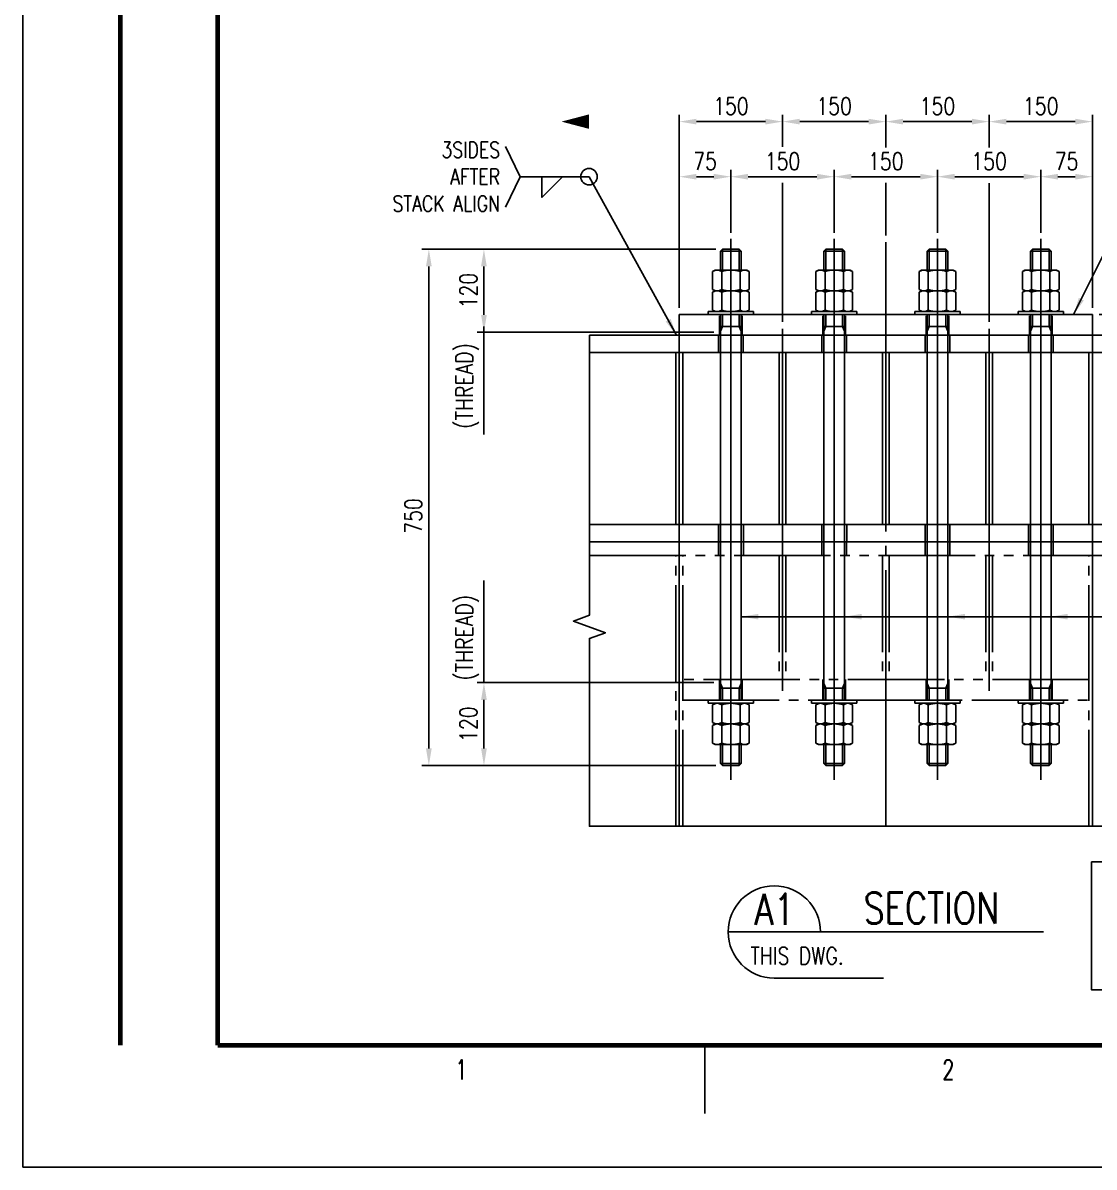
# Model space of a CAD drawing. Header units: millimetres. Extents: x 0 to 134087, y -49114 to 20834.
# Drawn here: x 37506 to 41396, y -29779 to -25625 of the extents above; entities that cross this region are included whole.
import ezdxf
from ezdxf.enums import TextEntityAlignment as Align

# ---------------------------------------------------------------- set-up
doc = ezdxf.new("R2010")
doc.units = ezdxf.units.MM
doc.header["$LTSCALE"] = 35
for name, pattern in [('JNK-CENTER', [34, 30, -1.5, 1, -1.5]), ('JNK-HIDDEN', [3, 2, -1]), ('JNK-PHANTOM', [15, 10, -1, 1, -1, 1, -1])]:
    doc.linetypes.add(name, pattern=pattern)
for name, color, linetype in [('CEN-R', 1, 'JNK-CENTER'), ('CON-C', 4, 'Continuous'), ('CON-G', 3, 'Continuous'), ('CON-W', 7, 'Continuous'), ('CON-Y', 2, 'Continuous'), ('Dim-W', 7, 'Continuous'), ('HID-Y', 2, 'JNK-HIDDEN'), ('HL', 7, 'Continuous'), ('PHA-M', 6, 'JNK-PHANTOM'), ('STL-OBJT', 7, 'Continuous'), ('TXT-Y', 2, 'Continuous'), ('TXTT-C', 4, 'Continuous')]:
    doc.layers.add(name, color=color, linetype=linetype)
doc.styles.add('ROMANS', font='ROMANS.shx', dxfattribs={"width": 0.8})
doc.styles.add('SIMPLEX', font='simplex.shx', dxfattribs={"width": 0.8})
doc.dimstyles.new('DIM25', dxfattribs={"dimscale": 25, "dimtxt": 2.5, "dimasz": 2.5, "dimexe": 1, "dimexo": 1, "dimgap": 1, "dimtad": 1, "dimdec": 1, "dimdsep": 46, "dimtxsty": 'SIMPLEX', "dimcen": 0, "dimclrt": 2, "dimazin": 2, "dimtfac": 1, "dimtdec": 1, "dimtix": 1, "dimtmove": 2, "dimatfit": 0, "dimfxl": 0.18, "dimtolj": 1, "dimtzin": 0, "dimarcsym": 0})
doc.dimstyles.new('DIM25x2.5', dxfattribs={"dimscale": 25, "dimtxt": 2.5, "dimasz": 2.5, "dimexe": 1, "dimexo": 1, "dimgap": 1, "dimtad": 1, "dimdec": 1, "dimlfac": 0.4, "dimdsep": 46, "dimtxsty": 'SIMPLEX', "dimcen": 0, "dimclrt": 2, "dimazin": 2, "dimtfac": 1, "dimtdec": 1, "dimtix": 1, "dimtmove": 2, "dimatfit": 0, "dimfxl": 0.18, "dimtolj": 1, "dimtzin": 0, "dimarcsym": 0})

# ---------------------------------------------------------------- blocks, each defined once
blk = doc.blocks.new('TITLE')
at = {"color": 7}
for p, q in [((0, 0), (0, 594.85)), ((99.02, 17.68), (99.02, 7.78)), ((841, 0), (0, 0))]:
    blk.add_line(p, q, dxfattribs=at)
at = {"color": 7, "const_width": 0.707}
for points in [[(14.15, 577.17), (14.15, 17.68)], [(28.29, 17.68), (28.29, 577.52)], [(28.29, 17.68), (823.67, 17.68)]]:
    blk.add_lwpolyline(points, dxfattribs=at)
at = {"color": 7, "style": 'ROMANS', "width": 0.7}
for s, p in [('1', (63.66, 14.15)), ('2', (134.39, 14.15))]:
    blk.add_text(s, height=2.83, dxfattribs=at).set_placement(p, align=Align.MIDDLE)
blk = doc.blocks.new('A$C5F2C30E5')
at = {"layer": 'CEN-R'}
blk.add_line((33, 767.5), (33, -18.2), dxfattribs=at)
at = {"layer": 'CON-G'}
for p, q in [((18, 749.5), (21, 752.5)), ((18, 749.5), (18, 722)), ((21, 752.5), (45, 752.5)), ((45, 752.5), (48, 749.5)), ((48, 722), (48, 749.5)), ((10, 722), (6.4, 719.9)), ((6.4, 719.9), (6.4, 694.1)), ((56, 722), (10, 722)), ((19.7, 719.9), (19.7, 694.1)), ((46.3, 719.9), (46.3, 694.1)), ((59.6, 719.9), (56, 722)), ((59.6, 719.9), (59.6, 694.1)), ((10, 692), (6.4, 694.1)), ((10, 692), (6.4, 689.9)), ((6.4, 689.9), (6.4, 664.1)), ((56, 692), (10, 692)), ((56, 692), (10, 692)), ((19.7, 689.9), (19.7, 664.1)), ((46.3, 689.9), (46.3, 664.1)), ((59.6, 694.1), (56, 692)), ((59.6, 689.9), (56, 692)), ((59.6, 689.9), (59.6, 664.1)), ((0, 662), (66, 662)), ((0, 657.5), (0, 662)), ((66, 657.5), (0, 657.5)), ((10, 662), (6.4, 664.1)), ((56, 662), (10, 662)), ((18, 97.5), (18, 657.5)), ((48, 657.5), (48, 97.5)), ((59.6, 664.1), (56, 662)), ((66, 662), (66, 657.5)), ((66, 97.5), (0, 97.5)), ((0, 97.5), (0, 93)), ((0, 93), (66, 93)), ((10, 93), (6.4, 90.9)), ((6.4, 65.1), (6.4, 90.9)), ((56, 93), (10, 93)), ((19.7, 65.1), (19.7, 90.9)), ((46.3, 65.1), (46.3, 90.9)), ((59.6, 90.9), (56, 93)), ((59.6, 65.1), (59.6, 90.9)), ((66, 93), (66, 97.5)), ((10, 63), (6.4, 65.1)), ((10, 63), (6.4, 60.9)), ((6.4, 35.1), (6.4, 60.9)), ((56, 63), (10, 63)), ((56, 63), (10, 63)), ((19.7, 35.1), (19.7, 60.9)), ((46.3, 35.1), (46.3, 60.9)), ((59.6, 65.1), (56, 63)), ((59.6, 60.9), (56, 63)), ((59.6, 35.1), (59.6, 60.9)), ((10, 33), (6.4, 35.1)), ((59.6, 35.1), (56, 33)), ((56, 33), (10, 33)), ((18, 5.5), (18, 33)), ((48, 33), (48, 5.5)), ((18, 5.5), (21, 2.5)), ((21, 2.5), (45, 2.5)), ((45, 2.5), (48, 5.5))]:
    blk.add_line(p, q, dxfattribs=at)
for centre, radius, start, end in [((13.1, 710.3), 11.7, 55.591, 124.409), ((33.3, 676), 46, 90.4002, 107.1986), ((32.7, 676), 46, 72.8014, 89.5998), ((52.9, 710.3), 11.7, 55.591, 124.409), ((13.1, 703.7), 11.7, 235.591, 304.409), ((13.1, 680.3), 11.7, 55.591, 124.409), ((33.3, 738), 46, 252.8014, 269.5998), ((33.3, 646), 46, 90.4002, 107.1986), ((32.7, 738), 46, 270.4002, 287.1986), ((32.7, 646), 46, 72.8014, 89.5998), ((52.9, 703.7), 11.7, 235.591, 304.409), ((52.9, 680.3), 11.7, 55.591, 124.409), ((13.1, 673.7), 11.7, 235.591, 304.409), ((33.3, 708), 46, 252.8014, 269.5998), ((32.7, 708), 46, 270.4002, 287.1986), ((52.9, 673.7), 11.7, 235.591, 304.409), ((13.1, 81.3), 11.7, 55.591, 124.409), ((33.3, 47), 46, 90.4002, 107.1986), ((32.7, 47), 46, 72.8014, 89.5998), ((52.9, 81.3), 11.7, 55.591, 124.409), ((13.1, 74.7), 11.7, 235.591, 304.409), ((13.1, 51.3), 11.7, 55.591, 124.409), ((33.3, 109), 46, 252.8014, 269.5998), ((33.3, 17), 46, 90.4002, 107.1986), ((32.7, 109), 46, 270.4002, 287.1986), ((32.7, 17), 46, 72.8014, 89.5998), ((52.9, 74.7), 11.7, 235.591, 304.409), ((52.9, 51.3), 11.7, 55.591, 124.409), ((13.1, 44.7), 11.7, 235.591, 304.409), ((33.3, 79), 46, 252.8014, 269.5998), ((32.7, 79), 46, 270.4002, 287.1986), ((52.9, 44.7), 11.7, 235.591, 304.409)]:
    blk.add_arc(centre, radius, start, end, dxfattribs=at)
at = {"layer": 'CON-Y'}
for p, q in [((48, 749.5), (18, 749.5)), ((21, 722), (21, 752.5)), ((45, 722), (45, 752.5)), ((21, 640), (21, 657.5)), ((45, 640), (45, 657.5)), ((18, 633.4), (21, 640)), ((48, 640), (18, 640)), ((48, 633.4), (45, 640)), ((18, 121.6), (21, 115)), ((48, 121.6), (45, 115)), ((48, 115), (18, 115)), ((21, 115), (21, 97.5)), ((45, 115), (45, 97.5)), ((21, 33), (21, 2.5)), ((45, 33), (45, 2.5)), ((48, 5.5), (18, 5.5))]:
    blk.add_line(p, q, dxfattribs=at)
blk = doc.blocks.new('SECTITLE')
at = {"layer": 'CON-G'}
for p, q in [((-1.7, 0), (44.1, 0)), ((5, -6.7), (20.86, -6.7))]:
    blk.add_line(p, q, dxfattribs=at)
blk.add_arc((5, 0), 6.7, 0, 270, dxfattribs=at)
at = {"layer": 'CON-C', "style": 'SIMPLEX', "width": 0.8}
for tag, p in [('A', (5.06, 1.04)), ('ELEVATION', (27.83, 1.22))]:
    blk.add_attdef(tag, text='', height=4.5, dxfattribs=at).set_placement(p, align=Align.CENTER)
at = {"layer": 'CON-Y', "style": 'SIMPLEX', "width": 0.8}
blk.add_attdef('SCALE', text='', height=2.5, dxfattribs=at).set_placement((44.9, -3.72), align=Align.RIGHT)
blk.add_attdef('H0000-0000', (1.54, -4.72), '', height=2.5, dxfattribs=at)
blk = doc.blocks.new('*D1214')
at = {"layer": 'DEFPOINTS', "color": 0, "transparency": 16777216}
for p in [(40046.9, -26446.8), (39180.3, -26748), (40039.4, -26748)]:
    blk.add_point(p, dxfattribs=at)
at = {"layer": 'Dim-W', "color": 0, "lineweight": -2, "transparency": 16777216}
for p, q in [((40021.9, -26446.8), (39155.3, -26446.8)), ((39180.3, -26509.3), (39180.3, -26685.5)), ((40014.4, -26748), (39155.3, -26748))]:
    blk.add_line(p, q, dxfattribs=at)
at = {"layer": 'Dim-W', "color": 0, "transparency": 16777216}
for points in [[(39169.9, -26509.3), (39190.7, -26509.3), (39180.3, -26446.8)], [(39169.9, -26685.5), (39190.7, -26685.5), (39180.3, -26748)]]:
    blk.add_solid(points, dxfattribs=at)
at = {"layer": 'Dim-W', "color": 2, "transparency": 16777216, "insert": (39124, -26597.4), "char_height": 62.5, "attachment_point": 5, "rotation": 90, "style": 'SIMPLEX'}
blk.add_mtext('\\A1;120', dxfattribs=at)
blk = doc.blocks.new('*D1215')
at = {"layer": 'DEFPOINTS', "color": 0, "transparency": 16777216}
for p in [(40039.4, -28020.5), (39180.3, -28321.8), (40046.9, -28321.8)]:
    blk.add_point(p, dxfattribs=at)
at = {"layer": 'Dim-W', "color": 0, "lineweight": -2, "transparency": 16777216}
for p, q in [((40014.4, -28020.5), (39155.3, -28020.5)), ((39180.3, -28083), (39180.3, -28259.3)), ((40021.9, -28321.8), (39155.3, -28321.8))]:
    blk.add_line(p, q, dxfattribs=at)
at = {"layer": 'Dim-W', "color": 0, "transparency": 16777216}
for points in [[(39169.9, -28083), (39190.7, -28083), (39180.3, -28020.5)], [(39169.9, -28259.3), (39190.7, -28259.3), (39180.3, -28321.8)]]:
    blk.add_solid(points, dxfattribs=at)
at = {"layer": 'Dim-W', "color": 2, "transparency": 16777216, "insert": (39124, -28171.2), "char_height": 62.5, "attachment_point": 5, "rotation": 90, "style": 'SIMPLEX'}
blk.add_mtext('\\A1;120', dxfattribs=at)
blk = doc.blocks.new('*D1216')
at = {"layer": 'DEFPOINTS', "color": 0, "transparency": 16777216}
for p in [(40046.9, -26446.8), (38980.3, -28321.8), (40046.9, -28321.8)]:
    blk.add_point(p, dxfattribs=at)
at = {"layer": 'Dim-W', "color": 0, "lineweight": -2, "transparency": 16777216}
for p, q in [((40021.9, -26446.8), (38955.3, -26446.8)), ((38980.3, -26509.3), (38980.3, -28259.3)), ((40021.9, -28321.8), (38955.3, -28321.8))]:
    blk.add_line(p, q, dxfattribs=at)
at = {"layer": 'Dim-W', "color": 0, "transparency": 16777216}
for points in [[(38969.9, -26509.3), (38990.7, -26509.3), (38980.3, -26446.8)], [(38969.9, -28259.3), (38990.7, -28259.3), (38980.3, -28321.8)]]:
    blk.add_solid(points, dxfattribs=at)
at = {"layer": 'Dim-W', "color": 2, "transparency": 16777216, "insert": (38924, -27415.5), "char_height": 62.5, "attachment_point": 5, "rotation": 90, "style": 'SIMPLEX'}
blk.add_mtext('\\A1;750', dxfattribs=at)
blk = doc.blocks.new('*D1217')
at = {"layer": 'DEFPOINTS', "color": 0, "transparency": 16777216}
for p in [(40076.9, -26183.8), (40076.9, -26412.3), (39889.4, -26684.3)]:
    blk.add_point(p, dxfattribs=at)
at = {"layer": 'Dim-W', "color": 0, "lineweight": -2, "transparency": 16777216}
for p, q in [((39889.4, -26659.3), (39889.4, -26158.8)), ((40076.9, -26387.3), (40076.9, -26158.8)), ((39951.9, -26183.8), (40014.4, -26183.8))]:
    blk.add_line(p, q, dxfattribs=at)
at = {"layer": 'Dim-W', "color": 0, "transparency": 16777216}
for points in [[(39951.9, -26173.4), (39951.9, -26194.2), (39889.4, -26183.8)], [(40014.4, -26173.4), (40014.4, -26194.2), (40076.9, -26183.8)]]:
    blk.add_solid(points, dxfattribs=at)
at = {"layer": 'Dim-W', "color": 2, "transparency": 16777216, "insert": (39983.1, -26127.6), "char_height": 62.5, "attachment_point": 5, "style": 'SIMPLEX'}
blk.add_mtext('\\A1;75', dxfattribs=at)
blk = doc.blocks.new('*D1218')
at = {"layer": 'DEFPOINTS', "color": 0, "transparency": 16777216}
for p in [(40076.9, -26183.8), (40451.9, -26183.8), (40451.9, -26412.3)]:
    blk.add_point(p, dxfattribs=at)
at = {"layer": 'Dim-W', "color": 0, "lineweight": -2, "transparency": 16777216}
for p, q in [((40451.9, -26387.3), (40451.9, -26158.8)), ((40139.4, -26183.8), (40389.4, -26183.8))]:
    blk.add_line(p, q, dxfattribs=at)
at = {"layer": 'Dim-W', "color": 0, "transparency": 16777216}
for points in [[(40139.4, -26173.4), (40139.4, -26194.2), (40076.9, -26183.8)], [(40389.4, -26173.4), (40389.4, -26194.2), (40451.9, -26183.8)]]:
    blk.add_solid(points, dxfattribs=at)
at = {"layer": 'Dim-W', "color": 2, "transparency": 16777216, "insert": (40264.4, -26127.6), "char_height": 62.5, "attachment_point": 5, "style": 'SIMPLEX'}
blk.add_mtext('\\A1;150', dxfattribs=at)
blk = doc.blocks.new('*D1219')
at = {"layer": 'DEFPOINTS', "color": 0, "transparency": 16777216}
for p in [(40451.9, -26183.8), (40826.9, -26183.8), (40826.9, -26412.3)]:
    blk.add_point(p, dxfattribs=at)
at = {"layer": 'Dim-W', "color": 0, "lineweight": -2, "transparency": 16777216}
for p, q in [((40826.9, -26387.3), (40826.9, -26158.8)), ((40514.4, -26183.8), (40764.4, -26183.8))]:
    blk.add_line(p, q, dxfattribs=at)
at = {"layer": 'Dim-W', "color": 0, "transparency": 16777216}
for points in [[(40514.4, -26173.4), (40514.4, -26194.2), (40451.9, -26183.8)], [(40764.4, -26173.4), (40764.4, -26194.2), (40826.9, -26183.8)]]:
    blk.add_solid(points, dxfattribs=at)
at = {"layer": 'Dim-W', "color": 2, "transparency": 16777216, "insert": (40639.4, -26127.6), "char_height": 62.5, "attachment_point": 5, "style": 'SIMPLEX'}
blk.add_mtext('\\A1;150', dxfattribs=at)
blk = doc.blocks.new('*D1220')
at = {"layer": 'DEFPOINTS', "color": 0, "transparency": 16777216}
for p in [(40826.9, -26183.8), (41201.9, -26183.8), (41201.9, -26412.3)]:
    blk.add_point(p, dxfattribs=at)
at = {"layer": 'Dim-W', "color": 0, "lineweight": -2, "transparency": 16777216}
for p, q in [((41201.9, -26387.3), (41201.9, -26158.8)), ((40889.4, -26183.8), (41139.4, -26183.8))]:
    blk.add_line(p, q, dxfattribs=at)
at = {"layer": 'Dim-W', "color": 0, "transparency": 16777216}
for points in [[(40889.4, -26173.4), (40889.4, -26194.2), (40826.9, -26183.8)], [(41139.4, -26173.4), (41139.4, -26194.2), (41201.9, -26183.8)]]:
    blk.add_solid(points, dxfattribs=at)
at = {"layer": 'Dim-W', "color": 2, "transparency": 16777216, "insert": (41014.4, -26127.6), "char_height": 62.5, "attachment_point": 5, "style": 'SIMPLEX'}
blk.add_mtext('\\A1;150', dxfattribs=at)
blk = doc.blocks.new('*D1221')
at = {"layer": 'DEFPOINTS', "color": 0, "transparency": 16777216}
for p in [(41201.9, -26183.8), (41389.4, -26183.8), (41389.4, -26684.3)]:
    blk.add_point(p, dxfattribs=at)
at = {"layer": 'Dim-W', "color": 0, "lineweight": -2, "transparency": 16777216}
for p, q in [((41389.4, -26659.3), (41389.4, -26158.8)), ((41264.4, -26183.8), (41326.9, -26183.8))]:
    blk.add_line(p, q, dxfattribs=at)
at = {"layer": 'Dim-W', "color": 0, "transparency": 16777216}
for points in [[(41264.4, -26173.4), (41264.4, -26194.2), (41201.9, -26183.8)], [(41326.9, -26173.4), (41326.9, -26194.2), (41389.4, -26183.8)]]:
    blk.add_solid(points, dxfattribs=at)
at = {"layer": 'Dim-W', "color": 2, "transparency": 16777216, "insert": (41295.6, -26127.6), "char_height": 62.5, "attachment_point": 5, "style": 'SIMPLEX'}
blk.add_mtext('\\A1;75', dxfattribs=at)
blk = doc.blocks.new('*D1235')
at = {"layer": 'DEFPOINTS', "color": 0, "transparency": 16777216}
for p in [(40264.4, -25983.8), (39889.4, -26684.3), (40264.4, -26735.4)]:
    blk.add_point(p, dxfattribs=at)
at = {"layer": 'Dim-W', "color": 0, "lineweight": -2, "transparency": 16777216}
for p, q in [((39889.4, -26659.3), (39889.4, -25958.8)), ((40264.4, -26075.8), (40264.4, -25958.8)), ((39951.9, -25983.8), (40201.9, -25983.8)), ((40264.4, -26710.4), (40264.4, -26205.7))]:
    blk.add_line(p, q, dxfattribs=at)
at = {"layer": 'Dim-W', "color": 0, "transparency": 16777216}
for points in [[(39951.9, -25973.4), (39951.9, -25994.2), (39889.4, -25983.8)], [(40201.9, -25973.4), (40201.9, -25994.2), (40264.4, -25983.8)]]:
    blk.add_solid(points, dxfattribs=at)
at = {"layer": 'Dim-W', "color": 2, "transparency": 16777216, "insert": (40076.9, -25927.6), "char_height": 62.5, "attachment_point": 5, "style": 'SIMPLEX'}
blk.add_mtext('\\A1;150', dxfattribs=at)
blk = doc.blocks.new('*D1236')
at = {"layer": 'DEFPOINTS', "color": 0, "transparency": 16777216}
for p in [(40264.4, -25983.8), (40639.4, -25983.8), (40639.4, -26421.8)]:
    blk.add_point(p, dxfattribs=at)
at = {"layer": 'Dim-W', "color": 0, "lineweight": -2, "transparency": 16777216}
for p, q in [((40639.4, -26077.2), (40639.4, -25958.8)), ((40326.9, -25983.8), (40576.9, -25983.8)), ((40639.4, -26396.8), (40639.4, -26205.7))]:
    blk.add_line(p, q, dxfattribs=at)
at = {"layer": 'Dim-W', "color": 0, "transparency": 16777216}
for points in [[(40326.9, -25973.4), (40326.9, -25994.2), (40264.4, -25983.8)], [(40576.9, -25973.4), (40576.9, -25994.2), (40639.4, -25983.8)]]:
    blk.add_solid(points, dxfattribs=at)
at = {"layer": 'Dim-W', "color": 2, "transparency": 16777216, "insert": (40451.9, -25927.6), "char_height": 62.5, "attachment_point": 5, "style": 'SIMPLEX'}
blk.add_mtext('\\A1;150', dxfattribs=at)
blk = doc.blocks.new('*D1222')
at = {"layer": 'DEFPOINTS', "color": 0, "transparency": 16777216}
for p in [(41014.4, -25983.8), (41389.4, -25983.8), (41389.4, -26684.3)]:
    blk.add_point(p, dxfattribs=at)
at = {"layer": 'Dim-W', "color": 0, "lineweight": -2, "transparency": 16777216}
for p, q in [((41389.4, -26659.3), (41389.4, -25958.8)), ((41076.9, -25983.8), (41326.9, -25983.8))]:
    blk.add_line(p, q, dxfattribs=at)
at = {"layer": 'Dim-W', "color": 0, "transparency": 16777216}
for points in [[(41076.9, -25973.4), (41076.9, -25994.2), (41014.4, -25983.8)], [(41326.9, -25973.4), (41326.9, -25994.2), (41389.4, -25983.8)]]:
    blk.add_solid(points, dxfattribs=at)
at = {"layer": 'Dim-W', "color": 2, "transparency": 16777216, "insert": (41201.9, -25927.6), "char_height": 62.5, "attachment_point": 5, "style": 'SIMPLEX'}
blk.add_mtext('\\A1;150', dxfattribs=at)
blk = doc.blocks.new('*D1237')
at = {"layer": 'DEFPOINTS', "color": 0, "transparency": 16777216}
for p in [(40639.4, -25983.8), (41014.4, -25983.8), (41014.4, -26735.4)]:
    blk.add_point(p, dxfattribs=at)
at = {"layer": 'Dim-W', "color": 0, "lineweight": -2, "transparency": 16777216}
for p, q in [((41014.4, -26077.2), (41014.4, -25958.8)), ((40701.9, -25983.8), (40951.9, -25983.8)), ((41014.4, -26710.4), (41014.4, -26207.1))]:
    blk.add_line(p, q, dxfattribs=at)
at = {"layer": 'Dim-W', "color": 0, "transparency": 16777216}
for points in [[(40701.9, -25973.4), (40701.9, -25994.2), (40639.4, -25983.8)], [(40951.9, -25973.4), (40951.9, -25994.2), (41014.4, -25983.8)]]:
    blk.add_solid(points, dxfattribs=at)
at = {"layer": 'Dim-W', "color": 2, "transparency": 16777216, "insert": (40826.9, -25927.6), "char_height": 62.5, "attachment_point": 5, "style": 'SIMPLEX'}
blk.add_mtext('\\A1;150', dxfattribs=at)
blk = doc.blocks.new('*D1238')
at = {"layer": 'DEFPOINTS', "color": 0, "transparency": 16777216}
for p in [(41389.4, -26684.3), (42686.6, -26684.3), (41695.2, -26759.3)]:
    blk.add_point(p, dxfattribs=at)
at = {"layer": 'Dim-W', "color": 0, "lineweight": -2, "transparency": 16777216}
for p, q in [((42686.6, -26621.8), (42686.6, -26559.3)), ((41414.4, -26684.3), (42437, -26684.3)), ((42527, -26684.3), (42711.6, -26684.3)), ((42686.6, -26759.3), (42686.6, -26684.3)), ((41720.2, -26759.3), (42711.6, -26759.3)), ((42686.6, -26821.8), (42686.6, -26884.3))]:
    blk.add_line(p, q, dxfattribs=at)
at = {"layer": 'Dim-W', "color": 0, "transparency": 16777216}
for points in [[(42676.2, -26621.8), (42697, -26621.8), (42686.6, -26684.3)], [(42676.2, -26821.8), (42697, -26821.8), (42686.6, -26759.3)]]:
    blk.add_solid(points, dxfattribs=at)
at = {"layer": 'Dim-W', "color": 2, "transparency": 16777216, "insert": (42630.2, -26573.5), "char_height": 62.5, "attachment_point": 5, "rotation": 90, "style": 'SIMPLEX'}
blk.add_mtext('\\A1;30', dxfattribs=at)

msp = doc.modelspace()

# ---------------------------------------------------------------- linework, layer by layer
at = {"layer": 'CEN-R'}
for p, q in [((40639.3529, -26421.8375), (40639.3529, -28541.9895)), ((39889.3529, -27509.2923), (39889.3529, -26735.4396)), ((40264.3529, -27509.2923), (40264.3529, -26735.4396)), ((41014.3529, -27509.2923), (41014.3529, -26735.4396)), ((41389.3529, -27509.2923), (41389.3529, -26735.4396)), ((40076.8543, -27434.2923), (40076.8543, -28159.2923)), ((40451.8529, -27434.2923), (40451.8529, -28159.2923)), ((40826.8529, -27434.2923), (40826.8529, -28159.2923)), ((41201.8515, -27434.2923), (41201.8515, -28159.2923)), ((39889.3529, -28541.9895), (39889.3529, -27509.2923)), ((40264.3529, -27509.2923), (40264.3529, -28049.9349)), ((41014.3529, -27509.2923), (41014.3529, -28049.9349)), ((41389.3529, -28541.9895), (41389.3529, -27509.2923))]:
    msp.add_line(p, q, dxfattribs=at)
at = {"layer": 'CON-G'}
for p, q in [((39889.3529, -26684.2923), (41389.3529, -26684.2923)), ((39889.3529, -26759.2923), (39889.3529, -26684.2923)), ((41389.3529, -26759.2923), (41389.3529, -26684.2923)), ((39563.1747, -26759.2923), (41695.1524, -26759.2923)), ((39563.1747, -26821.7923), (41695.1524, -26821.7923)), ((39876.8529, -27446.7923), (39876.8529, -26821.7923)), ((39901.8529, -27446.7923), (39901.8529, -26821.7923)), ((40251.8529, -27446.7923), (40251.8529, -26821.7923)), ((40276.8529, -27446.7923), (40276.8529, -26821.7923)), ((40626.8529, -27446.7923), (40626.8529, -26821.7923)), ((40651.8529, -27446.7923), (40651.8529, -26821.7923)), ((41001.8529, -27446.7923), (41001.8529, -26821.7923)), ((41026.8529, -27446.7923), (41026.8529, -26821.7923)), ((41376.8529, -27446.7923), (41376.8529, -26821.7923)), ((39563.1747, -27446.7923), (41695.1524, -27446.7923)), ((39563.1747, -27509.2923), (41695.1524, -27509.2923))]:
    msp.add_line(p, q, dxfattribs=at)
at = {"layer": 'CON-W'}
for p in [(39259.1211, -26073.5409), (39259.1211, -26294.1221)]:
    msp.add_line(p, (39312.0606, -26183.8315), dxfattribs=at)
msp.add_lwpolyline([(39390.6357, -26183.8315), (39390.6357, -26258.8315), (39465.6357, -26183.8315)], dxfattribs=at)
at = {"layer": 'CON-W', "linetype": 'Continuous'}
msp.add_lwpolyline([(39563.1747, -26759.2923), (39563.1747, -27775.7418), (39505.2201, -27796.8355), (39621.1293, -27839.023), (39563.1747, -27860.1168), (39563.1747, -28541.9895), (41695.1524, -28541.9895), (41695.1524, -27857.4851), (41753.107, -27836.3914), (41637.1978, -27794.2039), (41695.1524, -27773.1101), (41695.1524, -26759.2923)], dxfattribs=at)
at = {"layer": 'Dim-W'}
for p, q in [((39180.2955, -26728.0423), (39180.2955, -27119.4698)), ((39180.2955, -28020.5423), (39180.2955, -27649.1148))]:
    msp.add_line(p, q, dxfattribs=at)
at = {"layer": 'HID-Y'}
for p, q in [((40035.6043, -26759.2923), (40035.6043, -26684.2923)), ((40118.1043, -26759.2923), (40118.1043, -26684.2923)), ((40410.6029, -26759.2923), (40410.6029, -26684.2923)), ((40493.1029, -26759.2923), (40493.1029, -26684.2923)), ((40785.6029, -26759.2923), (40785.6029, -26684.2923)), ((40868.1029, -26759.2923), (40868.1029, -26684.2923)), ((41160.6015, -26759.2923), (41160.6015, -26684.2923)), ((41243.1015, -26759.2923), (41243.1015, -26684.2923)), ((40031.8543, -26821.7923), (40031.8543, -26759.2923)), ((40121.8543, -26821.7923), (40121.8543, -26759.2923)), ((40406.8529, -26821.7923), (40406.8529, -26759.2923)), ((40496.8529, -26821.7923), (40496.8529, -26759.2923)), ((40781.8529, -26821.7923), (40781.8529, -26759.2923)), ((40871.8529, -26821.7923), (40871.8529, -26759.2923)), ((41156.8515, -26821.7923), (41156.8515, -26759.2923)), ((41246.8515, -26821.7923), (41246.8515, -26759.2923)), ((40031.8543, -27509.2923), (40031.8543, -27446.7923)), ((40122.2983, -27509.2923), (40122.2983, -27446.7923)), ((40406.8529, -27509.2923), (40406.8529, -27446.7923)), ((40497.2969, -27509.2923), (40497.2969, -27446.7923)), ((40781.8529, -27509.2923), (40781.8529, -27446.7923)), ((40872.2969, -27509.2923), (40872.2969, -27446.7923)), ((41156.8515, -27509.2923), (41156.8515, -27446.7923)), ((41247.2955, -27509.2923), (41247.2955, -27446.7923))]:
    msp.add_line(p, q, dxfattribs=at)
at = {"layer": 'PHA-M'}
for p, q in [((40031.8543, -27559.2923), (40031.8543, -27509.2923)), ((40122.2983, -27559.2923), (40122.2983, -27509.2923)), ((40406.8529, -27559.2923), (40406.8529, -27509.2923)), ((40496.8529, -27559.2923), (40496.8529, -27509.2923)), ((40781.8529, -27559.2923), (40781.8529, -27509.2923)), ((40871.8529, -27559.2923), (40871.8529, -27509.2923)), ((41156.8515, -27559.2923), (41156.8515, -27509.2923)), ((41246.8515, -27559.2923), (41246.8515, -27509.2923)), ((39563.1747, -27559.2923), (41695.1524, -27559.2923)), ((39876.8529, -28541.9895), (39876.8529, -27559.2923)), ((39901.8529, -28541.9895), (39901.8529, -27559.2923)), ((40251.8529, -27559.2923), (40251.8529, -28009.2923)), ((40276.8529, -27559.2923), (40276.8529, -28009.2923)), ((40626.8529, -27559.2923), (40626.8529, -28009.2923)), ((40651.8529, -27559.2923), (40651.8529, -28009.2923)), ((41001.8529, -27559.2923), (41001.8529, -28009.2923)), ((41026.8529, -27559.2923), (41026.8529, -28009.2923)), ((41376.8529, -28541.9895), (41376.8529, -27559.2923)), ((40035.6043, -28009.2923), (40035.6043, -28084.2923)), ((40118.1043, -28009.2923), (40118.1043, -28084.2923)), ((40410.6029, -28009.2923), (40410.6029, -28084.2923)), ((40493.1029, -28009.2923), (40493.1029, -28084.2923)), ((40785.6029, -28009.2923), (40785.6029, -28084.2923)), ((40868.1029, -28009.2923), (40868.1029, -28084.2923)), ((41160.6015, -28009.2923), (41160.6015, -28084.2923)), ((41243.1015, -28009.2923), (41243.1015, -28084.2923))]:
    msp.add_line(p, q, dxfattribs=at)
msp.add_lwpolyline([(41376.8529, -28009.2923), (39901.8529, -28009.2923), (39901.8529, -28084.2923), (41376.8529, -28084.2923)], close=True, dxfattribs=at)
at = {"layer": 'STL-OBJT'}
msp.add_line((39312.0606, -26183.8315), (39561.7527, -26183.8315), dxfattribs=at)
msp.add_lwpolyline([(39561.7527, -26183.8315, 0, 0, 0), (39561.7527, -25983.8315, 52.5, 0, 0), (39461.7527, -25983.8315, 0, 0, 0)], format="xyseb", dxfattribs=at)
msp.add_circle((39561.7527, -26183.8315), 29.9992, dxfattribs=at)
at = {"layer": 'TXTT-C'}
msp.add_lwpolyline([(41386.5972, -28670.9922), (44282.7172, -28670.9922), (44282.7172, -29136.0945), (41386.5972, -29136.0945)], close=True, dxfattribs=at)

# ---------------------------------------------------------------- block references
at = {"linetype": 'ByBlock', "xscale": 24.99999999749996, "yscale": 24.99999999749996, "zscale": 24.99999999749996}
msp.add_blockref('TITLE', (37506.4576, -29779.1803), dxfattribs=at)
at = {"layer": 'CON-G', "xscale": 2.5, "yscale": 2.5, "zscale": 2.5}
for p in [(39994.3542, -28328.0421), (40369.3528, -28328.0421), (40744.3528, -28328.0421), (41119.3514, -28328.0421)]:
    msp.add_blockref('A$C5F2C30E5', p, dxfattribs=at)
at = {"layer": 'HL', "xscale": 25, "yscale": 25, "zscale": 25}
msp.add_blockref('SECTITLE', (40109.3529, -28925.4799), dxfattribs=at).add_auto_attribs({'H0000-0000': 'THIS DWG.', 'A': 'A1', 'ELEVATION': 'SECTION'})

# ---------------------------------------------------------------- texts
at = {"layer": 'Dim-W', "color": 2, "style": 'SIMPLEX', "width": 0.8}
for p in [(39140.4146, -27098.6254), (39140.4146, -28012.8163)]:
    msp.add_text('(THREAD)', height=62.5, rotation=90, dxfattribs=at).set_placement(p)
at = {"layer": 'TXT-Y', "color": 2, "style": 'SIMPLEX', "width": 0.8}
for s, p in [('3SIDES', (39239.0197, -26086.2292)), ('AFTER', (39239.0197, -26183.8315)), ('STACK ALIGN', (39239.0197, -26281.4338))]:
    msp.add_text(s, height=57.5, dxfattribs=at).set_placement(p, align=Align.MIDDLE_RIGHT)

# ---------------------------------------------------------------- dimensions: what is measured, and where the dimension line sits
at = {"layer": 'Dim-W'}
dim = msp.add_linear_dim(base=(40264.3529, -25983.8315), p1=(39889.3529, -26684.2923), p2=(40264.3529, -26735.4396), dimstyle='DIM25x2.5', override={"dimtix": 0, "dimtmove": 0, "dimatfit": 3}, dxfattribs=at)
dim.commit()
dim.dimension.update_dxf_attribs({"geometry": '*D1235', "text_midpoint": (40076.8529, -25983.8315), "dimtype": 160})
for base, p1, p2, picture, middle in [((40639.3529, -25983.8315), (40264.3529, -25983.8315), (40639.3529, -26421.8375), '*D1236', (40451.8529, -25927.5815)), ((41014.3529, -25983.8315), (40639.3529, -25983.8315), (41014.3529, -26735.4396), '*D1237', (40826.8529, -25927.5815)), ((41389.3529, -25983.8315), (41014.3529, -25983.8315), (41389.3529, -26684.2923), '*D1222', (41201.8529, -25927.5815)), ((40076.8543, -26183.8315), (39889.3529, -26684.2923), (40076.8543, -26412.3365), '*D1217', (39983.1036, -26127.5815)), ((40451.8529, -26183.8315), (40076.8543, -26183.8315), (40451.8529, -26412.3365), '*D1218', (40264.3536, -26127.5815)), ((40826.8529, -26183.8315), (40451.8529, -26183.8315), (40826.8529, -26412.3365), '*D1219', (40639.3529, -26127.5815)), ((41201.8515, -26183.8315), (40826.8529, -26183.8315), (41201.8515, -26412.3365), '*D1220', (41014.3522, -26127.5815)), ((41389.3529, -26183.8315), (41201.8515, -26183.8315), (41389.3529, -26684.2923), '*D1221', (41295.6022, -26127.5815))]:
    dim = msp.add_linear_dim(base=base, p1=p1, p2=p2, dimstyle='DIM25x2.5', override={"dimtix": 0, "dimtmove": 0, "dimatfit": 3}, dxfattribs=at)
    dim.commit()
    dim.dimension.update_dxf_attribs({"geometry": picture, "text_midpoint": middle})
for base, p1, p2, override, picture, middle in [((38980.2955, -28321.7923), (40046.8546, -26446.7923), (40046.8546, -28321.7923), {"dimtix": 0, "dimtmove": 0, "dimatfit": 3}, '*D1216', (38980.2955, -27415.5423)), ((42686.603, -26684.2923), (41695.1524, -26759.2923), (41389.3529, -26684.2923), {"dimtix": 0, "dimatfit": 2}, '*D1238', (42630.1796, -26573.5221))]:
    dim = msp.add_linear_dim(base=base, p1=p1, p2=p2, angle=90, dimstyle='DIM25x2.5', override=override, dxfattribs=at)
    dim.commit()
    dim.dimension.update_dxf_attribs({"geometry": picture, "text_midpoint": middle, "dimtype": 160})
for base, p1, p2, picture, middle in [((39180.2955, -26748.0423), (40046.8546, -26446.7923), (40039.3543, -26748.0423), '*D1214', (39124.0455, -26597.4173)), ((39180.2955, -28321.7923), (40039.3543, -28020.5423), (40046.8546, -28321.7923), '*D1215', (39124.0455, -28171.1673))]:
    dim = msp.add_linear_dim(base=base, p1=p1, p2=p2, angle=90, text='120', dimstyle='DIM25x2.5', override={"dimtix": 0, "dimtmove": 0, "dimatfit": 3}, dxfattribs=at)
    dim.commit()
    dim.dimension.update_dxf_attribs({"geometry": picture, "text_midpoint": middle})

# ---------------------------------------------------------------- leaders
msp.add_leader([(41321.2714, -26684.2923), (41569.7374, -26183.8315)], dimstyle='DIM25x2.5', override={"dimgap": 1, "dimtad": 0, "dimtix": 0, "dimtmove": 0, "dimatfit": 3}, dxfattribs=at)
at = {"layer": 'STL-OBJT'}
for points in [[(39879.3529, -26759.2925), (39561.7527, -26183.8315)], [(40114.3515, -27781.02), (40489.3515, -27781.02)], [(40489.3515, -27781.02), (40864.3515, -27781.02)], [(40864.3515, -27781.02), (41236.8523, -27781.02)], [(41236.8523, -27781.02), (41488.7769, -27781.02), (41782.8921, -28117.843), (41904.3128, -28117.843)]]:
    msp.add_leader(points, dimstyle='DIM25', override={"dimtfill": 1}, dxfattribs=at)

doc.saveas('drawing.dxf')
